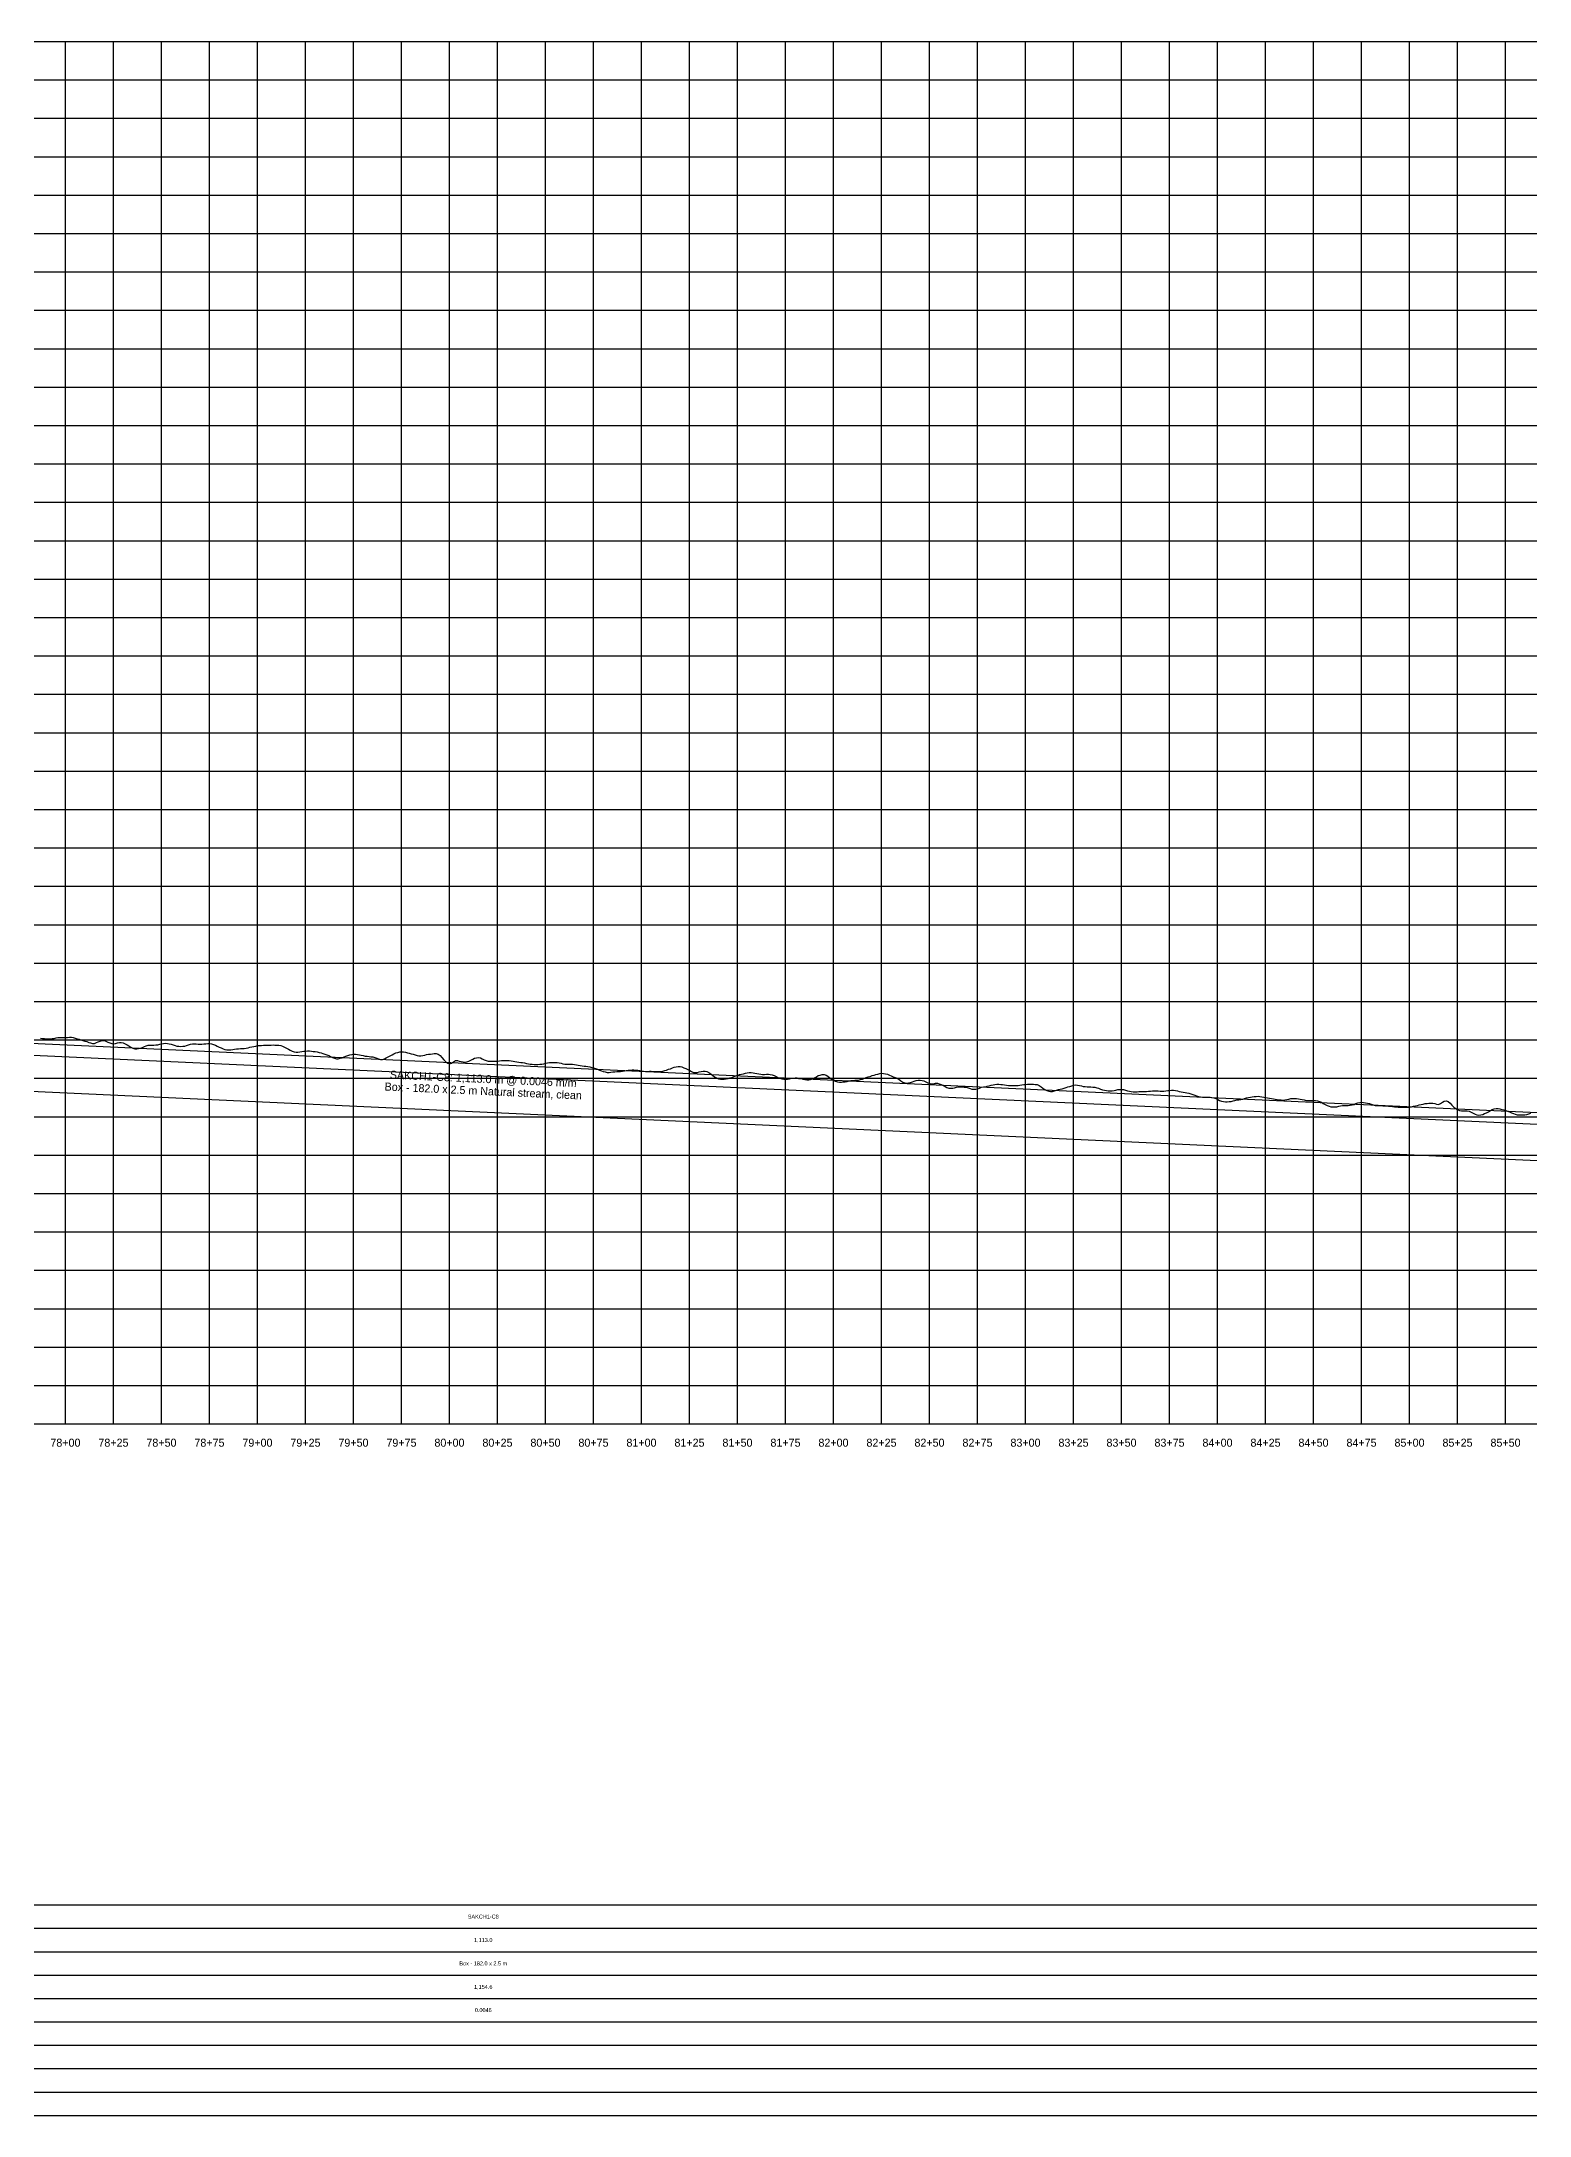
# Model space of a CAD drawing. Extents: x -64 to 12506, y -140 to 942.
# Drawn here: x 7788 to 8562, y -140 to 940 of the extents above; entities that cross this region are included whole.
import ezdxf
from ezdxf.enums import TextEntityAlignment as Align

# ---------------------------------------------------------------- set-up
doc = ezdxf.new("R2010")
doc.units = 0
for name, color, linetype in [('Annotation', 7, 'Continuous'), ('Annotation_Table', 254, 'Continuous'), ('Crown', 7, 'Continuous'), ('Grid', 254, 'Continuous'), ('Grid_Text', 7, 'Continuous'), ('Ground_Elevation', 3, 'Continuous'), ('Hydraulic_Grade', 5, 'Continuous'), ('Invert', 7, 'Continuous')]:
    doc.layers.add(name, color=color, linetype=linetype)

msp = doc.modelspace()

# ---------------------------------------------------------------- linework, layer by layer
at = {"layer": 'Annotation_Table', "color": 254}
for points in [[(-25, -30.5), (12475, -30.5)], [(-25, -42.7), (12475, -42.7)], [(-25, -54.9), (12475, -54.9)], [(-25, -67.1), (12475, -67.1)], [(-25, -79.2), (12475, -79.2)], [(-25, -91.4), (12475, -91.4)], [(-25, -103.6), (12475, -103.6)], [(-25, -115.8), (12475, -115.8)], [(-25, -128), (12475, -128)], [(-25, -140.2), (12475, -140.2)]]:
    msp.add_lwpolyline(points, dxfattribs=at)
at = {"layer": 'Crown', "color": 0}
msp.add_lwpolyline([(7461.1, 433.1), (8574.1, 381.9)], dxfattribs=at)
at = {"layer": 'Grid', "color": 254}
for points in [[(-25, 940), (12475, 940)], [(7800, 220), (7800, 940)], [(7825, 220), (7825, 940)], [(7850, 220), (7850, 940)], [(7875, 220), (7875, 940)], [(7900, 220), (7900, 940)], [(7925, 220), (7925, 940)], [(7950, 220), (7950, 940)], [(7975, 220), (7975, 940)], [(8000, 220), (8000, 940)], [(8025, 220), (8025, 940)], [(8050, 220), (8050, 940)], [(8075, 220), (8075, 940)], [(8100, 220), (8100, 940)], [(8125, 220), (8125, 940)], [(8150, 220), (8150, 940)], [(8175, 220), (8175, 940)], [(8200, 220), (8200, 940)], [(8225, 220), (8225, 940)], [(8250, 220), (8250, 940)], [(8275, 220), (8275, 940)], [(8300, 220), (8300, 940)], [(8325, 220), (8325, 940)], [(8350, 220), (8350, 940)], [(8375, 220), (8375, 940)], [(8400, 220), (8400, 940)], [(8425, 220), (8425, 940)], [(8450, 220), (8450, 940)], [(8475, 220), (8475, 940)], [(8500, 220), (8500, 940)], [(8525, 220), (8525, 940)], [(8550, 220), (8550, 940)], [(-25, 920), (12475, 920)], [(-25, 900), (12475, 900)], [(-25, 880), (12475, 880)], [(-25, 860), (12475, 860)], [(-25, 840), (12475, 840)], [(-25, 820), (12475, 820)], [(-25, 800), (12475, 800)], [(-25, 780), (12475, 780)], [(-25, 760), (12475, 760)], [(-25, 740), (12475, 740)], [(-25, 720), (12475, 720)], [(-25, 700), (12475, 700)], [(-25, 680), (12475, 680)], [(-25, 660), (12475, 660)], [(-25, 640), (12475, 640)], [(-25, 620), (12475, 620)], [(-25, 600), (12475, 600)], [(-25, 580), (12475, 580)], [(-25, 560), (12475, 560)], [(-25, 540), (12475, 540)], [(-25, 520), (12475, 520)], [(-25, 500), (12475, 500)], [(-25, 480), (12475, 480)], [(-25, 460), (12475, 460)], [(-25, 440), (12475, 440)], [(-25, 420), (12475, 420)], [(-25, 400), (12475, 400)], [(-25, 380), (12475, 380)], [(-25, 360), (12475, 360)], [(-25, 340), (12475, 340)], [(-25, 320), (12475, 320)], [(-25, 300), (12475, 300)], [(-25, 280), (12475, 280)], [(-25, 260), (12475, 260)], [(-25, 240), (12475, 240)], [(-25, 220), (12475, 220)]]:
    msp.add_lwpolyline(points, dxfattribs=at)
at = {"layer": 'Ground_Elevation', "color": 3}
msp.add_lwpolyline([(7787.1, 420.9), (7788.1, 420.8), (7789.1, 420.7), (7790.1, 420.6), (7791.1, 420.5), (7792.1, 420.6), (7793.1, 420.7), (7794.1, 420.8), (7795.1, 421), (7796.1, 421.2), (7797.1, 421.2), (7798.1, 421.2), (7799.1, 421.2), (7800.1, 421.3), (7801.1, 421.3), (7802.1, 421.5), (7803.1, 421.4), (7804.1, 421.2), (7805.1, 420.9), (7806.1, 420.6), (7807.1, 420.4), (7808.1, 420.1), (7809.1, 419.7), (7810.1, 419.4), (7811.1, 419.1), (7812.1, 418.7), (7813.1, 418.4), (7814.1, 418.1), (7815.1, 418.1), (7816.1, 418.6), (7817.1, 419), (7818.1, 419.4), (7819.1, 419.7), (7820.1, 419.7), (7821.1, 419.4), (7822.1, 418.9), (7823.1, 418.4), (7824.1, 418.1), (7825.1, 418), (7826.1, 418.1), (7827.1, 418.4), (7828.1, 418.7), (7829.1, 418.7), (7830.1, 418.5), (7831.1, 418), (7832.1, 417.5), (7833.1, 416.9), (7834.1, 416.2), (7835.1, 415.7), (7836.1, 415.4), (7837.1, 415.3), (7838.1, 415.5), (7839.1, 415.7), (7840.1, 416.1), (7841.1, 416.5), (7842.1, 416.9), (7843.1, 417.2), (7844.1, 417.3), (7845.1, 417.3), (7846.1, 417.3), (7847.1, 417.4), (7848.1, 417.5), (7849.1, 417.7), (7850.1, 418), (7851.1, 418.2), (7852.1, 418.3), (7853.1, 418.2), (7854.1, 418), (7855.1, 417.7), (7856.1, 417.4), (7857.1, 417.1), (7858.1, 416.8), (7859.1, 416.7), (7860.1, 416.6), (7861.1, 416.7), (7862.1, 416.8), (7863.1, 417.1), (7864.1, 417.4), (7865.1, 417.7), (7866.1, 417.9), (7867.1, 417.9), (7868.1, 417.9), (7869.1, 417.8), (7870.1, 417.8), (7871.1, 417.8), (7872.1, 417.9), (7873.1, 418), (7874.1, 418.1), (7875.1, 418.1), (7876.1, 417.9), (7877.1, 417.6), (7878.1, 417.3), (7879.1, 416.8), (7880.1, 416.3), (7881.1, 415.9), (7882.1, 415.4), (7883.1, 415), (7884.1, 414.8), (7885.1, 414.8), (7886.1, 414.8), (7887.1, 415), (7888.1, 415.1), (7889.1, 415.3), (7890.1, 415.4), (7891.1, 415.5), (7892.1, 415.6), (7893.1, 415.6), (7894.1, 415.7), (7895.1, 415.9), (7896.1, 416.2), (7897.1, 416.4), (7898.1, 416.6), (7899.1, 416.8), (7900.1, 417), (7901.1, 417.1), (7902.1, 417.1), (7903.1, 417.2), (7904.1, 417.2), (7905.1, 417.2), (7906.1, 417.3), (7907.1, 417.3), (7908.1, 417.4), (7909.1, 417.3), (7910.1, 417.2), (7911.1, 417.2), (7912.1, 417), (7913.1, 416.7), (7914.1, 416.3), (7915.1, 415.7), (7916.1, 415.1), (7917.1, 414.6), (7918.1, 414.1), (7919.1, 413.8), (7920.1, 413.6), (7921.1, 413.6), (7922.1, 413.7), (7923.1, 413.9), (7924.1, 414.1), (7925.1, 414.2), (7926.1, 414.3), (7927.1, 414.3), (7928.1, 414.2), (7929.1, 414), (7930.1, 413.9), (7931.1, 413.7), (7932.1, 413.5), (7933.1, 413.3), (7934.1, 413), (7935.1, 412.6), (7936.1, 412.2), (7937.1, 411.8), (7938.1, 411.3), (7939.1, 410.8), (7940.1, 410.4), (7941.1, 410.2), (7942.1, 410.2), (7943.1, 410.4), (7944.1, 410.7), (7945.1, 411.1), (7946.1, 411.6), (7947.1, 411.9), (7948.1, 412.2), (7949.1, 412.4), (7950.1, 412.5), (7951.1, 412.5), (7952.1, 412.4), (7953.1, 412.2), (7954.1, 412), (7955.1, 411.8), (7956.1, 411.6), (7957.1, 411.5), (7958.1, 411.3), (7959.1, 411.2), (7960.1, 411.1), (7961.1, 410.8), (7962.1, 410.4), (7963.1, 410.1), (7964.1, 409.8), (7965.1, 409.8), (7966.1, 410.1), (7967.1, 410.6), (7968.1, 411.1), (7969.1, 411.7), (7970.1, 412.2), (7971.1, 412.7), (7972.1, 413.2), (7973.1, 413.5), (7974.1, 413.7), (7975.1, 413.8), (7976.1, 413.7), (7977.1, 413.6), (7978.1, 413.3), (7979.1, 413.1), (7980.1, 412.8), (7981.1, 412.5), (7982.1, 412.2), (7983.1, 411.9), (7984.1, 411.7), (7985.1, 411.7), (7986.1, 411.8), (7987.1, 412.1), (7988.1, 412.4), (7989.1, 412.6), (7990.1, 412.6), (7991.1, 412.8), (7992.1, 413), (7993.1, 413), (7994.1, 412.6), (7995.1, 411.8), (7996.1, 410.8), (7997.1, 409.7), (7998.1, 408.6), (7999.1, 407.8), (8000.1, 407.5), (8001.1, 407.9), (8002.1, 408.6), (8003.1, 409.2), (8004.1, 409.2), (8005.1, 409), (8006.1, 408.7), (8007.1, 408.5), (8008.1, 408.4), (8009.1, 408.6), (8010.1, 408.9), (8011.1, 409.4), (8012.1, 410), (8013.1, 410.4), (8014.1, 410.7), (8015.1, 410.8), (8016.1, 410.6), (8017.1, 410.2), (8018.1, 409.7), (8019.1, 409.3), (8020.1, 409), (8021.1, 408.9), (8022.1, 409), (8023.1, 409), (8024.1, 409), (8025.1, 409), (8026.1, 409.1), (8027.1, 409.2), (8028.1, 409.2), (8029.1, 409.3), (8030.1, 409.3), (8031.1, 409.3), (8032.1, 409.1), (8033.1, 409), (8034.1, 408.8), (8035.1, 408.6), (8036.1, 408.4), (8037.1, 408.3), (8038.1, 408.2), (8039.1, 408), (8040.1, 407.7), (8041.1, 407.5), (8042.1, 407.4), (8043.1, 407.3), (8044.1, 407.2), (8045.1, 407.2), (8046.1, 407.2), (8047.1, 407.3), (8048.1, 407.4), (8049.1, 407.6), (8050.1, 407.8), (8051.1, 408), (8052.1, 408.2), (8053.1, 408.3), (8054.1, 408.3), (8055.1, 408.3), (8056.1, 408.2), (8057.1, 408), (8058.1, 407.8), (8059.1, 407.6), (8060.1, 407.4), (8061.1, 407.4), (8062.1, 407.4), (8063.1, 407.3), (8064.1, 407.3), (8065.1, 407.2), (8066.1, 407), (8067.1, 406.8), (8068.1, 406.7), (8069.1, 406.5), (8070.1, 406.4), (8071.1, 406.3), (8072.1, 406.1), (8073.1, 405.9), (8074.1, 405.6), (8075.1, 405.4), (8076.1, 405.1), (8077.1, 404.7), (8078.1, 404.3), (8079.1, 403.9), (8080.1, 403.6), (8081.1, 403.3), (8082.1, 403.1), (8083.1, 403.1), (8084.1, 403.2), (8085.1, 403.3), (8086.1, 403.4), (8087.1, 403.5), (8088.1, 403.6), (8089.1, 403.6), (8090.1, 403.7), (8091.1, 403.9), (8092.1, 404), (8093.1, 404.2), (8094.1, 404.3), (8095.1, 404.4), (8096.1, 404.4), (8097.1, 404.3), (8098.1, 404.2), (8099.1, 404.1), (8100.1, 403.9), (8101.1, 403.7), (8102.1, 403.6), (8103.1, 403.6), (8104.1, 403.7), (8105.1, 403.7), (8106.1, 403.6), (8107.1, 403.6), (8108.1, 403.6), (8109.1, 403.6), (8110.1, 403.6), (8111.1, 403.8), (8112.1, 404.1), (8113.1, 404.3), (8114.1, 404.7), (8115.1, 405), (8116.1, 405.4), (8117.1, 405.8), (8118.1, 406), (8119.1, 406.2), (8120.1, 406.1), (8121.1, 405.9), (8122.1, 405.5), (8123.1, 405.1), (8124.1, 404.6), (8125.1, 404.1), (8126.1, 403.5), (8127.1, 403.1), (8128.1, 403), (8129.1, 403.1), (8130.1, 403.3), (8131.1, 403.5), (8132.1, 403.7), (8133.1, 403.7), (8134.1, 403.5), (8135.1, 403), (8136.1, 402.3), (8137.1, 401.5), (8138.1, 400.8), (8139.1, 400.2), (8140.1, 399.8), (8141.1, 399.6), (8142.1, 399.5), (8143.1, 399.5), (8144.1, 399.7), (8145.1, 399.9), (8146.1, 400.2), (8147.1, 400.5), (8148.1, 400.9), (8149.1, 401.2), (8150.1, 401.6), (8151.1, 401.9), (8152.1, 402.2), (8153.1, 402.4), (8154.1, 402.7), (8155.1, 402.9), (8156.1, 403), (8157.1, 403), (8158.1, 402.9), (8159.1, 402.7), (8160.1, 402.5), (8161.1, 402.3), (8162.1, 402.1), (8163.1, 402), (8164.1, 402), (8165.1, 402.1), (8166.1, 402.1), (8167.1, 402), (8168.1, 401.8), (8169.1, 401.4), (8170.1, 400.9), (8171.1, 400.5), (8172.1, 400.1), (8173.1, 399.7), (8174.1, 399.5), (8175.1, 399.5), (8176.1, 399.6), (8177.1, 399.8), (8178.1, 400), (8179.1, 400.1), (8180.1, 400.2), (8181.1, 400.2), (8182.1, 400.1), (8183.1, 399.9), (8184.1, 399.6), (8185.1, 399.4), (8186.1, 399.2), (8187.1, 399.2), (8188.1, 399.4), (8189.1, 399.7), (8190.1, 400.2), (8191.1, 400.8), (8192.1, 401.4), (8193.1, 401.7), (8194.1, 401.9), (8195.1, 401.9), (8196.1, 401.6), (8197.1, 401.1), (8198.1, 400.3), (8199.1, 399.6), (8200.1, 399), (8201.1, 398.5), (8202.1, 398.2), (8203.1, 398), (8204.1, 398), (8205.1, 398.1), (8206.1, 398.2), (8207.1, 398.4), (8208.1, 398.7), (8209.1, 398.8), (8210.1, 398.9), (8211.1, 399), (8212.1, 399), (8213.1, 399.1), (8214.1, 399.3), (8215.1, 399.6), (8216.1, 400.1), (8217.1, 400.5), (8218.1, 400.8), (8219.1, 401), (8220.1, 401.4), (8221.1, 401.7), (8222.1, 401.9), (8223.1, 402.2), (8224.1, 402.5), (8225.1, 402.6), (8226.1, 402.5), (8227.1, 402.3), (8228.1, 402.1), (8229.1, 401.6), (8230.1, 401.2), (8231.1, 400.8), (8232.1, 400.4), (8233.1, 400), (8234.1, 399.5), (8235.1, 398.7), (8236.1, 398), (8237.1, 397.6), (8238.1, 397.5), (8239.1, 397.6), (8240.1, 397.8), (8241.1, 398.2), (8242.1, 398.5), (8243.1, 398.8), (8244.1, 399), (8245.1, 399), (8246.1, 398.9), (8247.1, 398.6), (8248.1, 398.2), (8249.1, 397.7), (8250.1, 397.3), (8251.1, 397.2), (8252.1, 397.2), (8253.1, 397.4), (8254.1, 397.4), (8255.1, 397.2), (8256.1, 396.8), (8257.1, 396.3), (8258.1, 395.8), (8259.1, 395.2), (8260.1, 394.9), (8261.1, 394.8), (8262.1, 394.9), (8263.1, 395.1), (8264.1, 395.3), (8265.1, 395.5), (8266.1, 395.5), (8267.1, 395.5), (8268.1, 395.4), (8269.1, 395.3), (8270.1, 395), (8271.1, 394.7), (8272.1, 394.4), (8273.1, 394.3), (8274.1, 394.3), (8275.1, 394.5), (8276.1, 394.9), (8277.1, 395.3), (8278.1, 395.5), (8279.1, 395.6), (8280.1, 395.9), (8281.1, 396.1), (8282.1, 396.4), (8283.1, 396.6), (8284.1, 396.8), (8285.1, 396.9), (8286.1, 396.9), (8287.1, 396.8), (8288.1, 396.7), (8289.1, 396.6), (8290.1, 396.5), (8291.1, 396.3), (8292.1, 396.3), (8293.1, 396.2), (8294.1, 396.2), (8295.1, 396.2), (8296.1, 396.3), (8297.1, 396.4), (8298.1, 396.6), (8299.1, 396.7), (8300.1, 396.8), (8301.1, 396.9), (8302.1, 396.9), (8303.1, 396.9), (8304.1, 396.9), (8305.1, 396.8), (8306.1, 396.7), (8307.1, 396.3), (8308.1, 395.6), (8309.1, 394.8), (8310.1, 394.1), (8311.1, 393.6), (8312.1, 393.3), (8313.1, 393.1), (8314.1, 393.2), (8315.1, 393.5), (8316.1, 393.8), (8317.1, 394.1), (8318.1, 394.3), (8319.1, 394.5), (8320.1, 394.9), (8321.1, 395.2), (8322.1, 395.5), (8323.1, 395.8), (8324.1, 396.1), (8325.1, 396.4), (8326.1, 396.6), (8327.1, 396.5), (8328.1, 396.3), (8329.1, 396.1), (8330.1, 395.8), (8331.1, 395.7), (8332.1, 395.6), (8333.1, 395.5), (8334.1, 395.5), (8335.1, 395.4), (8336.1, 395.3), (8337.1, 395.1), (8338.1, 394.8), (8339.1, 394.4), (8340.1, 394), (8341.1, 393.8), (8342.1, 393.6), (8343.1, 393.4), (8344.1, 393.4), (8345.1, 393.4), (8346.1, 393.6), (8347.1, 393.8), (8348.1, 394.1), (8349.1, 394.2), (8350.1, 394.2), (8351.1, 394.1), (8352.1, 393.8), (8353.1, 393.5), (8354.1, 393.3), (8355.1, 393.1), (8356.1, 393), (8357.1, 392.9), (8358.1, 393), (8359.1, 393.1), (8360.1, 393.1), (8361.1, 393.2), (8362.1, 393.1), (8363.1, 393.2), (8364.1, 393.3), (8365.1, 393.3), (8366.1, 393.4), (8367.1, 393.4), (8368.1, 393.4), (8369.1, 393.4), (8370.1, 393.3), (8371.1, 393.3), (8372.1, 393.3), (8373.1, 393.4), (8374.1, 393.6), (8375.1, 393.7), (8376.1, 393.8), (8377.1, 393.8), (8378.1, 393.7), (8379.1, 393.4), (8380.1, 393.2), (8381.1, 392.9), (8382.1, 392.8), (8383.1, 392.6), (8384.1, 392.5), (8385.1, 392.2), (8386.1, 391.9), (8387.1, 391.6), (8388.1, 391.3), (8389.1, 390.9), (8390.1, 390.6), (8391.1, 390.3), (8392.1, 390.2), (8393.1, 390.1), (8394.1, 390.1), (8395.1, 390.1), (8396.1, 390.1), (8397.1, 390), (8398.1, 389.8), (8399.1, 389.5), (8400.1, 389), (8401.1, 388.5), (8402.1, 388.1), (8403.1, 387.9), (8404.1, 387.8), (8405.1, 387.8), (8406.1, 387.9), (8407.1, 388), (8408.1, 388.3), (8409.1, 388.5), (8410.1, 388.7), (8411.1, 388.8), (8412.1, 389), (8413.1, 389.2), (8414.1, 389.5), (8415.1, 389.8), (8416.1, 390), (8417.1, 390.2), (8418.1, 390.3), (8419.1, 390.5), (8420.1, 390.6), (8421.1, 390.7), (8422.1, 390.6), (8423.1, 390.4), (8424.1, 390.2), (8425.1, 390), (8426.1, 389.8), (8427.1, 389.6), (8428.1, 389.4), (8429.1, 389.3), (8430.1, 389.2), (8431.1, 389), (8432.1, 388.8), (8433.1, 388.7), (8434.1, 388.6), (8435.1, 388.8), (8436.1, 389), (8437.1, 389.2), (8438.1, 389.4), (8439.1, 389.5), (8440.1, 389.5), (8441.1, 389.5), (8442.1, 389.3), (8443.1, 389.1), (8444.1, 388.9), (8445.1, 388.7), (8446.1, 388.5), (8447.1, 388.4), (8448.1, 388.4), (8449.1, 388.4), (8450.1, 388.4), (8451.1, 388.4), (8452.1, 388.2), (8453.1, 387.9), (8454.1, 387.5), (8455.1, 386.9), (8456.1, 386.4), (8457.1, 385.9), (8458.1, 385.5), (8459.1, 385.2), (8460.1, 385.1), (8461.1, 385.1), (8462.1, 385.2), (8463.1, 385.4), (8464.1, 385.6), (8465.1, 385.8), (8466.1, 385.8), (8467.1, 385.9), (8468.1, 385.9), (8469.1, 386), (8470.1, 386.2), (8471.1, 386.4), (8472.1, 386.8), (8473.1, 387.2), (8474.1, 387.4), (8475.1, 387.5), (8476.1, 387.4), (8477.1, 387.2), (8478.1, 387), (8479.1, 386.9), (8480.1, 386.6), (8481.1, 386.2), (8482.1, 385.9), (8483.1, 385.8), (8484.1, 385.8), (8485.1, 385.8), (8486.1, 385.7), (8487.1, 385.7), (8488.1, 385.6), (8489.1, 385.5), (8490.1, 385.4), (8491.1, 385.3), (8492.1, 385.2), (8493.1, 385.1), (8494.1, 385), (8495.1, 384.9), (8496.1, 384.9), (8497.1, 384.9), (8498.1, 384.9), (8499.1, 384.9), (8500.1, 385), (8501.1, 385.2), (8502.1, 385.4), (8503.1, 385.6), (8504.1, 385.8), (8505.1, 386.1), (8506.1, 386.3), (8507.1, 386.6), (8508.1, 386.8), (8509.1, 386.9), (8510.1, 387.1), (8511.1, 387.1), (8512.1, 387), (8513.1, 386.8), (8514.1, 386.5), (8515.1, 386.3), (8516.1, 386.9), (8517.1, 387.6), (8518.1, 388.1), (8519.1, 388.3), (8520.1, 388), (8521.1, 387.1), (8522.1, 386), (8523.1, 385), (8524.1, 384.2), (8525.1, 383.6), (8526.1, 383.2), (8527.1, 383.1), (8528.1, 383.1), (8529.1, 383.1), (8530.1, 383.1), (8531.1, 382.8), (8532.1, 382.4), (8533.1, 381.9), (8534.1, 381.4), (8535.1, 381), (8536.1, 380.8), (8537.1, 380.9), (8538.1, 381.2), (8539.1, 381.6), (8540.1, 382.1), (8541.1, 382.6), (8542.1, 383.2), (8543.1, 383.7), (8544.1, 384.1), (8545.1, 384.2), (8546.1, 384.2), (8547.1, 384.1), (8548.1, 383.8), (8549.1, 383.5), (8550.1, 383.2), (8551.1, 382.9), (8552.1, 382.5), (8553.1, 382.1), (8554.1, 381.6), (8555.1, 381.3), (8556.1, 381), (8557.1, 380.9), (8558.1, 380.9), (8559.1, 380.9), (8560.1, 380.9), (8561.1, 381.2), (8562.1, 381.5), (8563.1, 381.9)], dxfattribs=at)
at = {"layer": 'Hydraulic_Grade', "color": 5}
msp.add_lwpolyline([(7461.1, 426.8), (8574.1, 375.7)], dxfattribs=at)
at = {"layer": 'Invert', "color": 0}
msp.add_lwpolyline([(7461.1, 408.1), (8574.1, 356.9)], dxfattribs=at)

# ---------------------------------------------------------------- texts
at = {"layer": 'Annotation', "color": 0}
for s, p in [('SAKCH1-C8: 1,113.0 m @ 0.0046 m/m', (8017.6, 399.7)), ('Box - 182.0 x 2.5 m Natural stream, clean', (8017.6, 393.4))]:
    msp.add_text(s, height=4.167, rotation=357.3692, dxfattribs=at).set_placement(p, align=Align.MIDDLE_CENTER)
at = {"layer": 'Annotation_Table', "color": 0}
for s, height, p in [('SAKCH1-C8', 2.08, (8017.6, -36.6)), ('1,113.0', 2.08, (8017.6, -48.8)), ('Box - 182.0 x 2.5 m', 2.083, (8017.6, -61)), ('1,154.6', 2.08, (8017.6, -73.2)), ('0.0046', 2.08, (8017.6, -85.3))]:
    msp.add_text(s, height=height, dxfattribs=at).set_placement(p, align=Align.MIDDLE_CENTER)
at = {"layer": 'Grid_Text', "color": 0}
for s, p in [('78+00', (7800, 212.3)), ('78+25', (7825, 212.3)), ('78+50', (7850, 212.3)), ('78+75', (7875, 212.3)), ('79+00', (7900, 212.3)), ('79+25', (7925, 212.3)), ('79+50', (7950, 212.3)), ('79+75', (7975, 212.3)), ('80+00', (8000, 212.3)), ('80+25', (8025, 212.3)), ('80+50', (8050, 212.3)), ('80+75', (8075, 212.3)), ('81+00', (8100, 212.3)), ('81+25', (8125, 212.3)), ('81+50', (8150, 212.3)), ('81+75', (8175, 212.3)), ('82+00', (8200, 212.3)), ('82+25', (8225, 212.3)), ('82+50', (8250, 212.3)), ('82+75', (8275, 212.3)), ('83+00', (8300, 212.3)), ('83+25', (8325, 212.3)), ('83+50', (8350, 212.3)), ('83+75', (8375, 212.3)), ('84+00', (8400, 212.3)), ('84+25', (8425, 212.3)), ('84+50', (8450, 212.3)), ('84+75', (8475, 212.3)), ('85+00', (8500, 212.3)), ('85+25', (8525, 212.3)), ('85+50', (8550, 212.3))]:
    msp.add_text(s, height=4.17, dxfattribs=at).set_placement(p, align=Align.TOP_CENTER)

doc.saveas('drawing.dxf')
